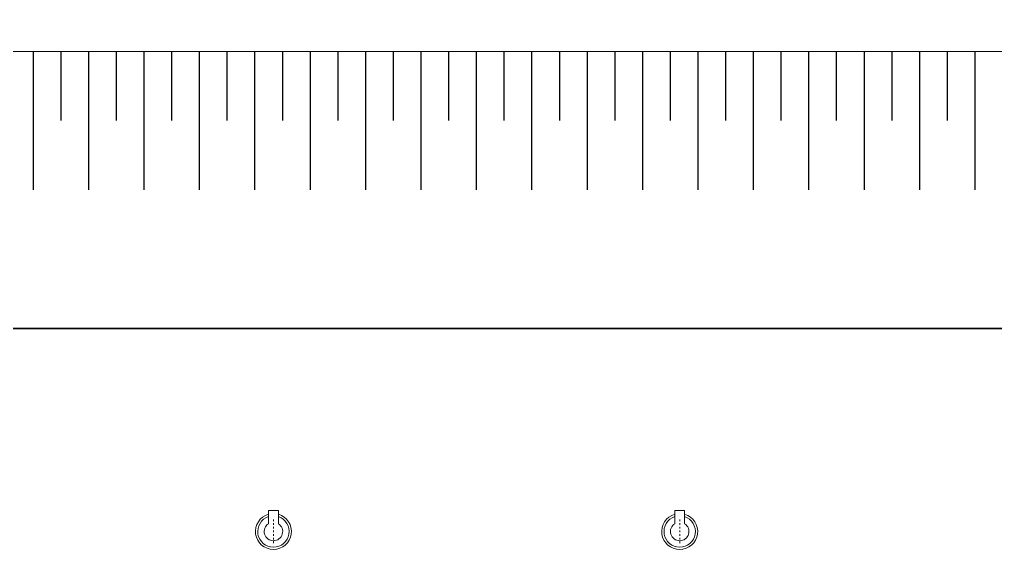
# Model space of a CAD drawing. Header units: millimetres. Extents: x -9869 to 940, y 100 to 694.
# Drawn here: x 547 to 600.7, y 380.1 to 409.3 of the extents above; entities that cross this region are included whole.
import ezdxf

# ---------------------------------------------------------------- set-up
doc = ezdxf.new("R2010")
doc.units = ezdxf.units.MM
doc.linetypes.add('SGC_DASHDOT', pattern=[1, 0.5, -0.25, 0, -0.25])
for name, color, linetype in [('_incêndio 240', 240, 'Continuous'), ('level 5', 3, 'Continuous'), ('PAREDES', 7, 'Continuous')]:
    doc.layers.add(name, color=color, linetype=linetype)
for name, color, linetype, lineweight in [('PAREDE', 7, 'Continuous', 9), ('SGC-Conexoes (Linhas Externas)', 6, 'Continuous', 9), ('SGC-EIXOS', 9, 'SGC_DASHDOT', 9)]:
    doc.layers.add(name, color=color, linetype=linetype, lineweight=lineweight)

# ---------------------------------------------------------------- blocks, each defined once
blk = doc.blocks.new('BB-2-GA01-N0-D0-S0', base_point=(95383.7, 227116.1))
at = {"layer": 'SGC-Conexoes (Linhas Externas)'}
for p, q in [((95270.7, 227143), (95270.7, 227089.3)), ((95341.5, 227143), (95270.7, 227143)), ((95341.5, 227089.3), (95270.7, 227089.3))]:
    blk.add_line(p, q, dxfattribs=at)
for radius, start, end in [(97.4, 196, 164), (85, 198.4081, 161.5919), (50, 212.4682, 147.5318)]:
    blk.add_arc((95383.7, 227116.1), radius, start, end, dxfattribs=at)
at = {"layer": 'SGC-EIXOS'}
blk.add_line((95318.7, 227116.1), (95448.7, 227116.1), dxfattribs=at)

msp = doc.modelspace()

# ---------------------------------------------------------------- linework, layer by layer
at = {"layer": '_incêndio 240'}
msp.add_lwpolyline([(209.224, 434.963), (420.741, 434.963), (420.741, 404.479), (509.146, 404.479), (509.146, 407.527), (511.178, 407.527), (511.178, 392.285), (661.568, 392.285)], dxfattribs=at)
at = {"layer": 'level 5'}
for p, q in [((547.76, 399.906), (547.76, 407.527)), ((549.284, 403.717), (549.284, 407.527)), ((550.808, 399.906), (550.808, 407.527)), ((552.332, 403.717), (552.332, 407.527)), ((553.857, 399.906), (553.857, 407.527)), ((555.381, 403.717), (555.381, 407.527)), ((556.905, 399.906), (556.905, 407.527)), ((558.429, 403.717), (558.429, 407.527)), ((559.953, 399.906), (559.953, 407.527)), ((561.478, 403.717), (561.478, 407.527)), ((563.002, 399.906), (563.002, 407.527)), ((564.526, 403.717), (564.526, 407.527)), ((566.05, 399.906), (566.05, 407.527)), ((567.575, 403.717), (567.575, 407.527)), ((569.099, 399.906), (569.099, 407.527)), ((570.623, 403.717), (570.623, 407.527)), ((572.147, 399.906), (572.147, 407.527)), ((573.671, 403.717), (573.671, 407.527)), ((575.196, 399.906), (575.196, 407.527)), ((576.72, 403.717), (576.72, 407.527)), ((578.244, 399.906), (578.244, 407.527)), ((579.768, 403.717), (579.768, 407.527)), ((581.293, 399.906), (581.293, 407.527)), ((582.817, 403.717), (582.817, 407.527)), ((584.341, 399.906), (584.341, 407.527)), ((585.865, 403.717), (585.865, 407.527)), ((587.389, 399.906), (587.389, 407.527)), ((588.914, 403.717), (588.914, 407.527)), ((590.438, 399.906), (590.438, 407.527)), ((591.962, 403.717), (591.962, 407.527)), ((593.486, 399.906), (593.486, 407.527)), ((595.011, 403.717), (595.011, 407.527)), ((596.535, 399.906), (596.535, 407.527)), ((598.059, 403.717), (598.059, 407.527)), ((599.583, 399.906), (599.583, 407.527))]:
    msp.add_line(p, q, dxfattribs=at)
at = {"layer": 'PAREDE'}
msp.add_line((676.81, 407.527), (509.146, 407.527), dxfattribs=at)
at = {"layer": 'PAREDES'}
msp.add_line((661.568, 392.285), (509.146, 392.285), dxfattribs=at)

# ---------------------------------------------------------------- block references
at = {"layer": 'SGC-Conexoes (Linhas Externas)', "xscale": -0.01016147392798765, "yscale": 0.01016147392798765, "zscale": 0.01016147392798765, "rotation": 90}
for p in [(560.97, 381.107), (583.325, 381.107)]:
    msp.add_blockref('BB-2-GA01-N0-D0-S0', p, dxfattribs=at)

doc.saveas('drawing.dxf')
